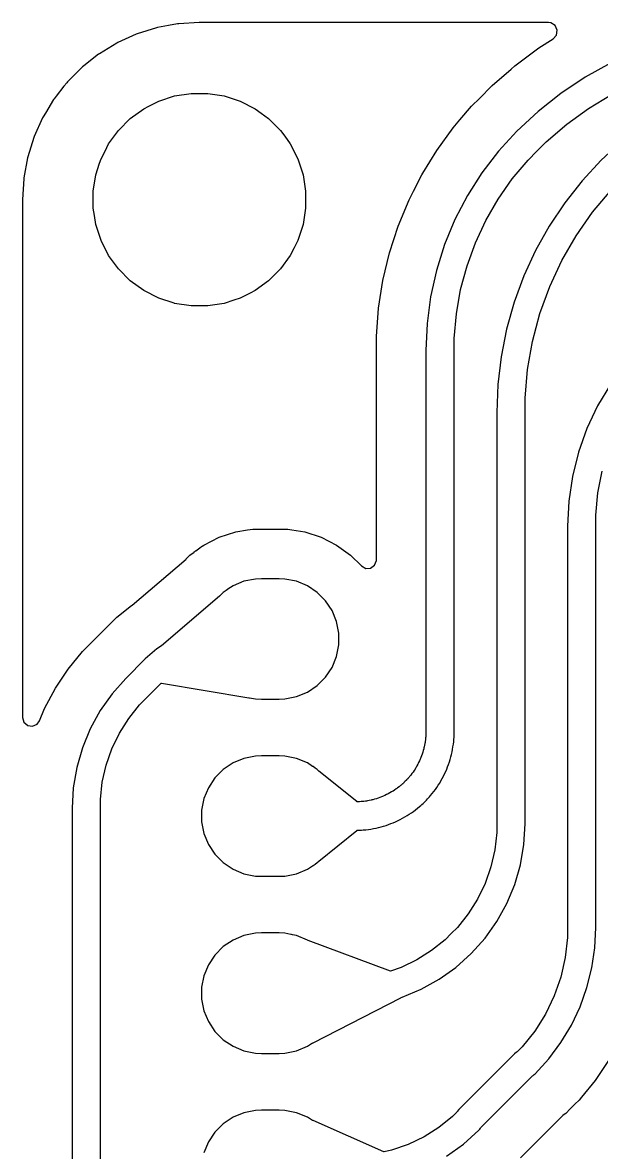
# Model space of a CAD drawing. Extents: x 86.9 to 125.9, y -129.9 to -70.9.
# Drawn here: x 86.9 to 95.08, y -86.85 to -70.9 of the extents above; entities that cross this region are included whole.
import ezdxf

# ---------------------------------------------------------------- set-up
doc = ezdxf.new("R2010")
doc.units = 0
doc.layers.add('BLACK', color=7, linetype='CONTINUOUS')

msp = doc.modelspace()

# ---------------------------------------------------------------- linework, layer by layer
at = {"layer": 'BLACK', "linetype": 'Continuous'}
for p, q in [((88.965623, -70.943298), (88.810202, -70.97178)), ((89.092343, -70.920075), (88.965623, -70.943298)), ((89.107204, -70.918271), (89.092343, -70.920075)), ((89.397264, -70.900726), (89.107204, -70.918271)), ((89.404751, -70.9005), (89.397264, -70.900726)), ((89.466892, -70.9005), (89.404751, -70.9005)), ((94.331331, -70.9005), (89.466892, -70.9005)), ((94.366266, -70.905523), (94.331331, -70.9005)), ((94.425044, -70.943298), (94.366266, -70.905523)), ((94.454069, -71.006853), (94.425044, -70.943298)), ((88.507837, -71.066), (88.246257, -71.183727)), ((88.521828, -71.060695), (88.507837, -71.066)), ((88.795665, -70.975363), (88.521828, -71.060695)), ((88.810202, -70.97178), (88.795665, -70.975363)), ((94.398371, -71.128815), (94.444125, -71.076012)), ((94.444125, -71.076012), (94.454069, -71.006853)), ((88.233011, -71.19068), (87.987535, -71.339075)), ((88.246257, -71.183727), (88.233011, -71.19068)), ((93.858604, -71.51166), (94.198066, -71.257543)), ((94.198066, -71.257543), (94.198071, -71.25754)), ((94.198071, -71.25754), (94.198076, -71.257536)), ((94.198076, -71.257536), (94.398371, -71.128815)), ((87.975224, -71.347573), (87.768911, -71.509208)), ((87.987535, -71.339075), (87.975224, -71.347573)), ((87.738219, -71.534403), (87.535404, -71.737218)), ((87.749427, -71.524473), (87.738219, -71.534403)), ((87.768911, -71.509208), (87.749427, -71.524473)), ((93.538122, -71.789358), (93.807289, -71.556125)), ((93.807289, -71.556125), (93.858604, -71.51166)), ((95.208875, -71.471693), (94.850158, -71.672583)), ((87.525474, -71.748426), (87.486643, -71.79799)), ((87.535404, -71.737218), (87.525474, -71.748426)), ((94.850158, -71.672583), (94.508307, -71.900999)), ((87.486643, -71.79799), (87.375939, -71.939294)), ((89.049632, -71.936446), (89.282903, -71.8995)), ((89.282903, -71.8995), (89.282908, -71.8995)), ((89.282908, -71.8995), (89.519092, -71.8995)), ((89.519092, -71.8995), (89.519097, -71.8995)), ((89.519097, -71.8995), (89.752369, -71.936446)), ((93.351898, -71.975582), (93.538094, -71.789385)), ((93.538094, -71.789385), (93.538107, -71.789373)), ((93.538107, -71.789373), (93.538122, -71.789358)), ((94.508307, -71.900999), (94.185432, -72.155532)), ((94.897144, -72.112921), (95.221168, -71.91436)), ((87.340074, -71.986537), (87.223585, -72.179234)), ((87.348578, -71.974217), (87.340074, -71.986537)), ((87.375939, -71.939294), (87.348578, -71.974217)), ((88.685735, -72.080395), (88.825004, -72.009433)), ((88.825004, -72.009433), (89.049632, -71.936446)), ((89.752369, -71.936446), (89.976997, -72.009433)), ((89.976997, -72.009433), (90.187434, -72.116657)), ((93.247101, -72.080395), (93.256447, -72.071049)), ((93.256447, -72.071049), (93.351876, -71.975622)), ((93.351876, -71.975622), (93.351898, -71.975582)), ((87.191684, -72.232004), (87.184725, -72.245263)), ((87.223585, -72.179234), (87.191684, -72.232004)), ((88.42349, -72.255483), (88.614567, -72.116657)), ((88.614567, -72.116657), (88.685735, -72.080395)), ((90.187434, -72.116657), (90.273563, -72.179234)), ((90.273563, -72.179234), (90.37851, -72.255483)), ((93.081375, -72.274428), (93.247101, -72.080395)), ((94.185432, -72.155532), (93.883523, -72.434613)), ((94.589698, -72.336293), (94.897144, -72.112921)), ((87.184725, -72.245263), (87.067003, -72.506831)), ((88.256483, -72.42249), (88.42349, -72.255483)), ((90.37851, -72.255483), (90.378512, -72.255485)), ((90.378512, -72.255485), (90.378513, -72.255485)), ((90.378513, -72.255485), (90.545515, -72.422487)), ((92.753269, -72.706796), (92.987877, -72.383895)), ((92.987877, -72.383895), (92.98788, -72.383892)), ((92.98788, -72.383892), (93.081375, -72.274428)), ((94.300725, -72.583098), (94.589698, -72.336293)), ((87.061694, -72.520832), (86.976365, -72.794663)), ((87.067003, -72.506831), (87.061694, -72.520832)), ((88.117657, -72.613567), (88.256483, -72.42249)), ((90.545515, -72.422487), (90.545515, -72.422488)), ((90.545515, -72.422488), (90.545517, -72.42249)), ((90.545517, -72.42249), (90.605138, -72.50455)), ((90.605138, -72.50455), (90.684343, -72.613566)), ((93.883534, -72.434623), (93.625457, -72.716256)), ((93.883523, -72.434613), (93.883534, -72.434623)), ((88.010434, -72.824003), (88.066998, -72.712991)), ((88.066998, -72.712991), (88.117657, -72.613567)), ((90.684343, -72.613566), (90.791567, -72.824003)), ((92.556662, -73.027619), (92.753269, -72.706796)), ((94.166417, -72.717405), (94.300725, -72.583098)), ((95.371018, -72.571738), (95.076924, -72.841226)), ((86.972781, -72.809201), (86.921077, -73.09134)), ((86.976365, -72.794663), (86.972781, -72.809201)), ((87.990371, -72.88575), (88.010432, -72.824008)), ((88.010432, -72.824008), (88.010434, -72.824005)), ((88.010434, -72.824005), (88.010434, -72.824003)), ((90.791567, -72.824003), (90.864554, -73.048631)), ((93.625457, -72.716256), (93.392906, -73.019312)), ((93.820205, -73.106449), (94.043536, -72.840304)), ((94.043536, -72.840304), (94.166374, -72.717469)), ((94.166374, -72.717469), (94.166375, -72.717467)), ((94.166375, -72.717467), (94.166376, -72.717467)), ((94.166376, -72.717466), (94.166417, -72.717405)), ((94.166376, -72.717467), (94.166376, -72.717466)), ((95.076928, -72.84123), (94.80835, -73.13176)), ((95.076924, -72.841226), (95.076928, -72.84123)), ((87.937447, -73.048631), (87.990371, -72.88575)), ((92.544721, -73.047104), (92.556662, -73.027619)), ((93.392906, -73.019312), (93.187653, -73.341483)), ((86.919272, -73.106205), (86.901726, -73.396263)), ((86.921077, -73.09134), (86.919272, -73.106205)), ((87.9005, -73.281902), (87.937447, -73.048631)), ((90.864554, -73.048631), (90.9015, -73.281902)), ((92.425081, -73.281902), (92.544721, -73.047104)), ((93.620921, -73.391047), (93.820205, -73.106449)), ((94.80835, -73.13176), (94.563392, -73.442472)), ((87.9005, -73.518097), (87.9005, -73.281902)), ((90.9015, -73.281902), (90.9015, -73.518097)), ((92.363514, -73.40273), (92.425081, -73.281902)), ((93.187653, -73.341483), (93.01126, -73.680317)), ((94.956153, -73.577597), (95.216544, -73.267292)), ((86.901726, -73.396263), (86.9015, -73.40375)), ((86.9015, -73.40375), (86.9015, -80.709622)), ((92.210768, -73.771476), (92.363514, -73.40273)), ((93.4472, -73.69193), (93.620921, -73.391047)), ((94.563392, -73.442472), (94.343569, -73.771446)), ((87.917254, -73.623876), (87.9005, -73.518097)), ((87.937447, -73.751368), (87.917254, -73.623876)), ((90.9015, -73.518097), (90.864554, -73.751368)), ((94.7238, -73.909417), (94.956153, -73.577597)), ((88.010432, -73.975992), (87.937447, -73.751368)), ((90.864554, -73.751368), (90.791567, -73.975996)), ((92.087425, -74.151071), (92.210768, -73.771476)), ((93.01126, -73.680317), (92.865071, -74.033236)), ((93.300363, -74.00681), (93.4472, -73.69193)), ((94.343569, -73.771446), (94.150235, -74.116653)), ((88.117657, -74.186433), (88.010432, -73.975992)), ((90.791567, -73.975996), (90.739743, -74.077705)), ((94.521251, -74.260226), (94.7238, -73.909417)), ((90.739743, -74.077705), (90.684343, -74.186433)), ((92.865071, -74.033236), (92.750197, -74.397553)), ((93.18153, -74.333289), (93.300363, -74.00681)), ((94.150235, -74.116653), (93.984582, -74.475966)), ((88.256483, -74.37751), (88.117657, -74.186433)), ((90.684343, -74.186433), (90.545517, -74.37751)), ((91.994245, -74.539173), (92.087425, -74.151071)), ((94.350049, -74.627353), (94.521251, -74.260226)), ((88.42349, -74.544517), (88.256483, -74.37751)), ((90.545517, -74.37751), (90.37851, -74.544517)), ((92.750197, -74.397553), (92.667513, -74.770496)), ((93.091603, -74.668883), (93.18153, -74.333289)), ((88.614567, -74.683343), (88.42349, -74.544517)), ((90.37851, -74.544517), (90.187433, -74.683343)), ((91.931803, -74.933389), (91.994245, -74.539173)), ((93.984582, -74.475966), (93.847633, -74.847168)), ((94.211497, -75.008006), (94.350049, -74.627353)), ((88.825008, -74.790568), (88.614567, -74.683343)), ((90.116993, -74.719234), (89.976997, -74.790566)), ((90.187433, -74.683343), (90.116993, -74.719234)), ((92.667513, -74.770496), (92.617648, -75.149226)), ((93.031268, -75.011037), (93.091603, -74.668883)), ((89.041772, -74.860999), (88.825008, -74.790568)), ((89.049632, -74.863553), (89.041772, -74.860999)), ((89.282903, -74.9005), (89.049632, -74.863553)), ((89.519092, -74.9005), (89.282903, -74.9005)), ((89.519097, -74.9005), (89.519092, -74.9005)), ((89.752369, -74.863553), (89.519097, -74.9005)), ((89.885656, -74.820245), (89.752369, -74.863553)), ((89.976992, -74.790568), (89.885656, -74.820245)), ((89.976995, -74.790566), (89.976992, -74.790568)), ((89.976997, -74.790566), (89.976995, -74.790566)), ((91.900484, -75.33129), (91.931803, -74.933389)), ((93.847633, -74.847168), (93.740231, -75.227971)), ((93.000984, -75.357148), (93.031268, -75.011037)), ((94.10665, -75.399285), (94.211497, -75.008006)), ((92.617648, -75.149226), (92.600982, -75.530861)), ((93.740231, -75.227971), (93.663039, -75.616027)), ((91.900482, -75.58217), (91.900484, -75.331295)), ((91.900484, -75.331295), (91.900484, -75.33129)), ((93.000983, -75.53068), (93.000984, -75.357148)), ((94.036306, -75.798214), (94.10665, -75.399285)), ((91.9005, -75.582232), (91.900482, -75.58217)), ((91.900499, -75.619547), (91.9005, -75.582232)), ((92.600982, -75.530861), (92.601, -75.530861)), ((92.601, -75.530861), (92.601, -75.530863)), ((92.601, -75.530863), (92.601, -80.881556)), ((93.001, -75.530863), (93.000983, -75.53068)), ((93.001, -80.881544), (93.001, -75.530863)), ((91.9005, -75.619552), (91.900499, -75.619547)), ((91.9005, -78.4824), (91.9005, -75.619552)), ((93.663039, -75.616027), (93.616532, -76.008944)), ((94.000999, -76.201756), (94.036306, -75.798214)), ((93.616532, -76.008944), (93.600998, -76.404298)), ((95.208368, -76.007733), (95.026552, -76.311083)), ((94.000999, -76.404277), (94.000999, -76.201756)), ((95.026552, -76.311083), (94.875344, -76.630793)), ((93.600998, -76.404298), (93.601, -76.404298)), ((93.601, -76.404298), (93.601, -82.210064)), ((94.001, -76.404298), (94.000999, -76.404277)), ((94.001, -82.210064), (94.001, -76.404298)), ((94.875344, -76.630793), (94.756202, -76.963784)), ((94.756202, -76.963784), (94.670271, -77.30685)), ((94.670271, -77.30685), (94.618381, -77.656686)), ((95.031881, -77.539253), (95.093291, -77.230512)), ((94.618381, -77.656686), (94.60106, -78.009314)), ((95.001029, -77.852527), (95.031881, -77.539253)), ((95.00103, -78.009922), (95.001029, -77.852527)), ((89.680815, -78.163096), (89.912924, -78.087679)), ((89.912924, -78.087679), (89.912926, -78.087678)), ((89.912926, -78.087678), (89.912928, -78.087678)), ((89.912928, -78.087678), (90.081231, -78.061021)), ((90.081231, -78.061021), (90.153973, -78.0495)), ((90.153973, -78.0495), (90.648027, -78.0495)), ((90.648027, -78.0495), (90.703907, -78.05835)), ((90.703907, -78.05835), (90.889073, -78.087678)), ((90.889073, -78.087678), (91.121188, -78.163097)), ((94.60106, -78.009314), (94.601, -78.009923)), ((94.601, -78.009923), (94.601, -83.673018)), ((95.001, -78.009923), (95.001, -78.009922)), ((95.001, -78.009922), (95.00103, -78.009922)), ((95.001, -83.673018), (95.001, -78.009923)), ((89.425109, -78.300013), (89.430165, -78.297083)), ((89.429889, -78.296605), (89.441304, -78.289918)), ((89.430165, -78.297083), (89.429889, -78.296605)), ((89.441304, -78.289918), (89.463357, -78.273896)), ((89.463357, -78.273896), (89.680813, -78.163097)), ((89.680813, -78.163097), (89.680814, -78.163096)), ((89.680814, -78.163096), (89.680815, -78.163096)), ((91.121188, -78.163097), (91.338643, -78.273896)), ((91.338643, -78.273896), (91.536077, -78.417339)), ((89.214489, -78.468773), (89.265917, -78.417345)), ((89.265917, -78.417345), (89.324586, -78.37472)), ((89.324586, -78.37472), (89.3283, -78.371547)), ((89.3283, -78.371547), (89.328301, -78.371545)), ((89.328301, -78.371545), (89.33657, -78.364482)), ((89.33657, -78.364482), (89.336585, -78.364469)), ((89.336585, -78.364469), (89.347322, -78.35548)), ((89.347322, -78.35548), (89.347361, -78.355448)), ((89.347361, -78.355448), (89.425101, -78.300018)), ((89.425101, -78.300018), (89.425104, -78.300016)), ((89.425104, -78.300016), (89.425109, -78.300013)), ((91.536077, -78.417339), (91.536082, -78.417343)), ((91.536082, -78.417343), (91.688819, -78.570081)), ((88.451056, -79.120958), (89.210791, -78.471932)), ((89.210791, -78.471932), (89.214489, -78.468773)), ((91.688819, -78.570081), (91.750142, -78.603566)), ((91.750142, -78.603566), (91.819834, -78.598582)), ((91.819834, -78.598582), (91.875767, -78.55671)), ((91.875767, -78.55671), (91.900184, -78.491246)), ((91.900184, -78.491246), (91.9005, -78.4824)), ((90.192685, -78.754093), (90.029258, -78.786601)), ((90.276, -78.75), (90.192685, -78.754093)), ((90.526, -78.75), (90.276, -78.75)), ((90.609315, -78.754093), (90.526, -78.75)), ((90.772742, -78.786601), (90.609315, -78.754093)), ((89.777317, -78.915845), (89.736766, -78.942941)), ((89.794832, -78.900883), (89.777317, -78.915845)), ((89.794871, -78.900851), (89.794832, -78.900883)), ((89.803399, -78.898119), (89.794871, -78.900851)), ((89.803653, -78.898249), (89.803399, -78.898119)), ((89.875313, -78.850367), (89.803653, -78.898249)), ((90.029258, -78.786601), (89.875313, -78.850367)), ((90.926687, -78.850367), (90.772742, -78.786601)), ((91.065234, -78.942941), (90.926687, -78.850367)), ((89.684978, -78.994729), (88.86335, -79.696629)), ((89.736766, -78.942941), (89.684978, -78.994729)), ((91.183059, -79.060766), (91.065234, -78.942941)), ((91.275633, -79.199313), (91.183059, -79.060766)), ((88.233264, -79.294246), (88.439529, -79.129751)), ((88.439529, -79.129751), (88.442268, -79.127808)), ((88.442268, -79.127808), (88.451056, -79.120958)), ((91.339399, -79.353258), (91.275633, -79.199313)), ((88.098396, -79.429104), (88.127738, -79.397162)), ((88.127738, -79.397162), (88.145582, -79.381918)), ((88.145582, -79.381918), (88.159654, -79.367846)), ((88.159654, -79.367846), (88.206974, -79.320525)), ((88.206974, -79.320525), (88.207092, -79.320418)), ((88.207092, -79.320418), (88.233264, -79.294246)), ((91.371907, -79.516685), (91.339399, -79.353258)), ((87.926966, -79.600535), (88.09653, -79.43097)), ((88.09653, -79.43097), (88.098396, -79.429104)), ((91.371907, -79.683315), (91.371907, -79.516685)), ((87.749952, -79.777549), (87.797196, -79.730306)), ((87.797196, -79.730306), (87.801534, -79.725968)), ((87.801534, -79.725968), (87.801536, -79.725965)), ((87.801536, -79.725965), (87.805675, -79.721826)), ((87.805675, -79.721826), (87.805677, -79.721823)), ((87.805677, -79.721823), (87.926965, -79.600536)), ((87.926965, -79.600536), (87.926965, -79.600535)), ((87.926965, -79.600535), (87.926966, -79.600535)), ((88.86335, -79.696629), (88.797442, -79.740668)), ((91.339399, -79.846742), (91.371907, -79.683315)), ((87.54485, -80.027465), (87.749948, -79.777554)), ((87.749948, -79.777554), (87.749952, -79.777549)), ((88.635315, -79.882843), (88.359578, -80.158579)), ((88.635502, -79.882689), (88.635315, -79.882843)), ((88.797442, -79.740668), (88.635502, -79.882689)), ((91.275633, -80.000687), (91.339399, -79.846742)), ((87.365235, -80.296276), (87.54485, -80.027465)), ((91.183059, -80.139234), (91.275633, -80.000687)), ((88.359567, -80.158592), (88.166046, -80.375143)), ((88.359578, -80.158579), (88.359567, -80.158592)), ((91.065234, -80.257059), (91.183059, -80.139234)), ((87.212831, -80.581397), (87.365235, -80.296276)), ((88.642422, -80.441421), (88.860054, -80.223789)), ((88.860054, -80.223789), (88.8629, -80.225255)), ((88.8629, -80.225255), (90.100452, -80.432042)), ((90.772742, -80.413399), (90.926687, -80.349633)), ((90.926687, -80.349633), (91.065234, -80.257059)), ((88.166046, -80.375143), (87.997976, -80.612013)), ((88.402097, -80.720693), (88.555458, -80.528386)), ((88.555458, -80.528386), (88.642422, -80.441422)), ((88.642422, -80.441422), (88.642422, -80.441421)), ((90.100452, -80.432042), (90.109177, -80.430026)), ((90.109177, -80.430026), (90.109654, -80.42939)), ((90.109654, -80.42939), (90.192685, -80.445907)), ((90.192685, -80.445907), (90.276, -80.45)), ((90.276, -80.45), (90.526, -80.45)), ((90.526, -80.45), (90.609315, -80.445907)), ((90.609315, -80.445907), (90.772742, -80.413399)), ((87.14006, -80.757077), (87.212831, -80.581397)), ((87.997976, -80.612013), (87.857483, -80.866211)), ((86.9015, -80.709622), (86.921185, -80.776661)), ((86.921185, -80.776661), (86.973989, -80.822416)), ((86.973989, -80.822416), (87.043147, -80.83236)), ((87.043147, -80.83236), (87.106703, -80.803335)), ((87.106703, -80.803335), (87.14006, -80.757077)), ((88.271231, -80.928962), (88.402097, -80.720693)), ((87.857483, -80.866211), (87.746334, -81.134541)), ((88.164506, -81.150573), (88.271231, -80.928962)), ((92.596536, -80.996037), (92.593814, -81.021935)), ((92.597558, -80.983058), (92.596536, -80.996037)), ((92.59756, -80.983058), (92.597558, -80.983058)), ((92.599402, -80.959659), (92.59756, -80.983053)), ((92.59756, -80.983053), (92.59756, -80.983058)), ((92.599831, -80.9542), (92.599402, -80.959648)), ((92.599402, -80.959648), (92.599403, -80.959648)), ((92.599404, -80.959651), (92.599402, -80.959659)), ((92.599403, -80.959648), (92.599404, -80.959651)), ((92.600433, -80.943287), (92.599831, -80.9542)), ((92.600778, -80.932363), (92.600433, -80.943287)), ((92.600821, -80.926899), (92.600778, -80.932363)), ((92.60088, -80.919333), (92.600819, -80.926886)), ((92.600819, -80.926886), (92.600821, -80.926892)), ((92.600821, -80.926892), (92.600819, -80.926899)), ((92.600819, -80.926899), (92.600821, -80.926899)), ((92.60096, -80.904227), (92.60088, -80.919333)), ((92.601, -80.889121), (92.60096, -80.904227)), ((92.601, -80.881556), (92.601001, -80.881564)), ((92.601001, -80.881564), (92.601, -80.881568)), ((92.601, -80.881568), (92.601, -80.889121)), ((92.996326, -81.01445), (92.998168, -80.991055)), ((92.998168, -80.991051), (92.999526, -80.970762)), ((92.998168, -80.991055), (92.998168, -80.991051)), ((92.999526, -80.970762), (93.000407, -80.950432)), ((93.000407, -80.950432), (93.000809, -80.930087)), ((93.000807, -80.930082), (93.000915, -80.913915)), ((93.000807, -80.930087), (93.000807, -80.930082)), ((93.000809, -80.930087), (93.000807, -80.930087)), ((93.000915, -80.913915), (93.000979, -80.89773)), ((93.000979, -80.89773), (93.001, -80.881544)), ((87.746334, -81.134541), (87.665926, -81.413628)), ((88.083264, -81.38274), (88.164506, -81.150573)), ((92.570098, -81.149872), (92.56336, -81.175022)), ((92.573137, -81.137213), (92.570098, -81.149872)), ((92.57314, -81.137214), (92.573137, -81.137213)), ((92.573144, -81.137206), (92.57314, -81.137214)), ((92.576183, -81.124538), (92.573143, -81.137197)), ((92.573143, -81.137197), (92.573144, -81.137197)), ((92.573144, -81.137197), (92.573144, -81.137206)), ((92.581598, -81.099068), (92.576183, -81.124538)), ((92.586345, -81.073464), (92.581598, -81.099068)), ((92.588379, -81.060626), (92.586345, -81.073464)), ((92.590414, -81.047753), (92.588378, -81.060612)), ((92.588378, -81.060612), (92.588379, -81.060626)), ((92.593814, -81.021935), (92.590414, -81.047753)), ((92.970146, -81.194987), (92.97727, -81.159178)), ((92.97727, -81.159178), (92.983455, -81.123196)), ((92.983452, -81.123193), (92.983454, -81.123188)), ((92.983452, -81.123195), (92.983452, -81.123193)), ((92.983455, -81.123196), (92.983452, -81.123195)), ((92.983453, -81.123187), (92.988692, -81.087057)), ((92.983454, -81.123188), (92.983453, -81.123187)), ((92.988692, -81.087057), (92.992983, -81.050801)), ((92.992983, -81.050801), (92.996322, -81.014477)), ((92.996322, -81.014477), (92.996326, -81.01445)), ((90.029258, -81.286601), (89.875313, -81.350367)), ((90.192685, -81.254093), (90.029258, -81.286601)), ((90.276, -81.25), (90.192685, -81.254093)), ((90.526, -81.25), (90.276, -81.25)), ((90.609315, -81.254093), (90.526, -81.25)), ((90.772742, -81.286601), (90.609315, -81.254093)), ((90.926687, -81.350367), (90.772742, -81.286601)), ((92.509335, -81.321456), (92.498126, -81.344957)), ((92.519926, -81.297669), (92.509335, -81.321456)), ((92.524908, -81.285641), (92.519926, -81.297669)), ((92.524909, -81.285641), (92.524908, -81.285641)), ((92.524914, -81.285634), (92.524909, -81.285641)), ((92.529897, -81.273599), (92.524914, -81.285627)), ((92.524914, -81.285627), (92.524915, -81.285627)), ((92.524915, -81.285627), (92.524914, -81.285634)), ((92.53923, -81.249291), (92.529897, -81.273599)), ((92.547923, -81.224746), (92.53923, -81.249291)), ((92.551941, -81.212382), (92.547923, -81.224746)), ((92.551942, -81.212369), (92.551941, -81.212382)), ((92.555965, -81.199987), (92.551942, -81.212369)), ((92.56336, -81.175022), (92.555965, -81.199987)), ((92.932363, -81.335979), (92.943191, -81.301109)), ((92.943191, -81.301109), (92.953101, -81.265968)), ((92.953101, -81.265968), (92.962081, -81.230609)), ((92.962081, -81.230609), (92.962086, -81.230597)), ((92.962086, -81.230596), (92.970146, -81.194987)), ((92.962086, -81.230597), (92.962086, -81.230596)), ((87.665926, -81.413628), (87.617271, -81.699963)), ((88.028527, -81.622544), (88.083264, -81.38274)), ((89.736766, -81.442941), (89.618941, -81.560766)), ((89.875313, -81.350367), (89.736766, -81.442941)), ((90.998124, -81.398099), (90.926687, -81.350367)), ((90.99853, -81.397883), (90.998124, -81.398099)), ((91.007123, -81.400392), (90.99853, -81.397883)), ((91.034617, -81.422482), (91.007123, -81.400392)), ((91.065234, -81.442941), (91.034617, -81.422482)), ((91.086321, -81.464027), (91.065234, -81.442941)), ((91.624329, -81.896319), (91.086321, -81.464027)), ((92.418317, -81.4791), (92.410666, -81.489631)), ((92.433066, -81.457639), (92.418317, -81.4791)), ((92.447249, -81.435799), (92.433066, -81.457639)), ((92.454052, -81.424698), (92.447249, -81.435799)), ((92.454054, -81.424699), (92.454052, -81.424698)), ((92.460853, -81.413602), (92.454054, -81.424699)), ((92.473873, -81.391049), (92.460853, -81.413602)), ((92.486298, -81.368164), (92.473873, -81.391049)), ((92.492209, -81.356563), (92.486298, -81.368164)), ((92.492212, -81.356564), (92.492209, -81.356563)), ((92.492216, -81.356559), (92.492212, -81.356564)), ((92.498126, -81.344957), (92.492215, -81.356557)), ((92.492215, -81.356557), (92.492216, -81.356557)), ((92.492216, -81.356557), (92.492216, -81.356559)), ((92.864765, -81.505411), (92.88005, -81.472254)), ((92.88005, -81.472254), (92.894453, -81.438729)), ((92.894453, -81.438729), (92.894457, -81.438723)), ((92.894457, -81.438723), (92.907988, -81.404812)), ((92.907988, -81.404812), (92.920627, -81.370558)), ((92.920627, -81.370558), (92.932365, -81.335985)), ((92.932362, -81.335984), (92.932363, -81.335982)), ((92.932365, -81.335985), (92.932362, -81.335984)), ((92.932363, -81.335982), (92.932364, -81.335979)), ((92.932364, -81.335979), (92.932363, -81.335979)), ((88.000982, -81.866968), (88.028527, -81.622544)), ((89.618941, -81.560766), (89.526367, -81.699313)), ((92.273971, -81.642505), (92.269805, -81.646063)), ((92.282135, -81.635196), (92.273971, -81.642505)), ((92.290125, -81.627698), (92.282135, -81.635196)), ((92.294031, -81.623857), (92.290125, -81.627698)), ((92.294036, -81.623854), (92.294031, -81.623857)), ((92.29922, -81.618753), (92.294035, -81.623852)), ((92.294035, -81.623852), (92.294036, -81.623853)), ((92.294036, -81.623853), (92.294036, -81.623854)), ((92.309534, -81.608498), (92.29922, -81.618753)), ((92.319792, -81.598187), (92.309534, -81.608498)), ((92.324892, -81.593003), (92.319792, -81.598187)), ((92.328718, -81.589114), (92.324892, -81.593003)), ((92.336216, -81.581125), (92.328718, -81.589114)), ((92.343525, -81.572962), (92.336216, -81.581125)), ((92.347083, -81.568797), (92.343525, -81.572962)), ((92.347084, -81.568797), (92.347083, -81.568797)), ((92.362318, -81.550961), (92.347084, -81.568797)), ((92.370773, -81.54106), (92.362317, -81.55096)), ((92.362317, -81.55096), (92.362318, -81.550961)), ((92.38716, -81.520823), (92.370773, -81.54106)), ((92.403011, -81.500164), (92.38716, -81.520823)), ((92.410664, -81.489631), (92.403011, -81.500164)), ((92.410666, -81.489631), (92.410664, -81.489631)), ((92.775629, -81.66457), (92.795108, -81.633698)), ((92.795108, -81.633698), (92.795111, -81.633694)), ((92.795111, -81.633694), (92.795112, -81.633695)), ((92.795112, -81.633695), (92.795114, -81.633692)), ((92.795114, -81.633692), (92.795115, -81.63369)), ((92.795115, -81.63369), (92.813781, -81.602313)), ((92.813781, -81.602313), (92.831619, -81.570459)), ((92.831619, -81.570459), (92.848605, -81.538171)), ((92.848605, -81.538171), (92.848616, -81.538157)), ((92.848616, -81.538157), (92.84862, -81.538149)), ((92.84862, -81.53815), (92.848621, -81.538147)), ((92.84862, -81.538149), (92.84862, -81.53815)), ((92.848621, -81.538147), (92.864765, -81.505411)), ((87.617271, -81.699963), (87.60098, -81.989945)), ((89.526367, -81.699313), (89.462601, -81.853258)), ((92.045952, -81.797115), (92.022449, -81.808326)), ((92.057554, -81.791204), (92.045952, -81.797115)), ((92.057555, -81.791204), (92.057554, -81.791204)), ((92.069154, -81.785294), (92.057555, -81.791204)), ((92.092037, -81.772869), (92.069154, -81.785294)), ((92.114588, -81.759849), (92.092037, -81.772869)), ((92.125689, -81.753046), (92.114588, -81.759849)), ((92.125694, -81.753045), (92.125689, -81.753047)), ((92.125689, -81.753047), (92.125689, -81.753046)), ((92.136794, -81.746241), (92.125693, -81.753044)), ((92.125693, -81.753044), (92.125694, -81.753045)), ((92.158631, -81.73206), (92.136794, -81.746241)), ((92.180089, -81.717312), (92.158631, -81.73206)), ((92.190622, -81.70966), (92.180089, -81.717312)), ((92.190624, -81.709659), (92.190622, -81.709661)), ((92.190622, -81.709661), (92.190622, -81.70966)), ((92.201157, -81.702006), (92.190624, -81.709659)), ((92.221816, -81.686154), (92.201157, -81.702006)), ((92.242052, -81.669766), (92.221816, -81.686154)), ((92.251953, -81.661311), (92.242052, -81.669766)), ((92.269799, -81.64607), (92.251953, -81.661311)), ((92.269803, -81.646067), (92.269799, -81.64607)), ((92.269806, -81.646063), (92.269803, -81.646067)), ((92.269805, -81.646063), (92.269806, -81.646063)), ((92.666482, -81.810737), (92.689828, -81.782667)), ((92.689828, -81.782667), (92.71243, -81.753994)), ((92.71243, -81.753994), (92.734269, -81.724748)), ((92.734269, -81.724748), (92.734278, -81.72474)), ((92.734277, -81.724739), (92.755347, -81.694925)), ((92.734278, -81.72474), (92.734277, -81.724739)), ((92.755347, -81.694925), (92.775629, -81.66457)), ((88.000981, -81.989745), (88.000982, -81.866968)), ((89.462601, -81.853258), (89.430093, -82.016685)), ((91.625233, -81.897128), (91.624329, -81.896319)), ((91.626364, -81.899826), (91.625233, -81.897128)), ((91.627845, -81.899814), (91.626364, -81.899826)), ((91.633317, -81.899768), (91.627845, -81.899813)), ((91.627845, -81.899813), (91.627845, -81.899814)), ((91.644257, -81.899421), (91.633317, -81.899768)), ((91.655186, -81.898817), (91.644257, -81.899421)), ((91.660642, -81.898387), (91.655186, -81.898817)), ((91.660642, -81.89839), (91.660642, -81.898387)), ((91.660651, -81.89839), (91.660642, -81.89839)), ((91.660667, -81.898388), (91.660651, -81.89839)), ((91.68405, -81.896547), (91.660667, -81.898388)), ((91.697031, -81.895525), (91.68405, -81.896547)), ((91.722932, -81.892802), (91.697031, -81.895525)), ((91.748752, -81.889402), (91.722932, -81.892802)), ((91.761614, -81.887365), (91.748752, -81.889402)), ((91.774462, -81.885331), (91.761614, -81.887366)), ((91.761614, -81.887366), (91.761614, -81.887365)), ((91.800069, -81.880584), (91.774462, -81.885331)), ((91.825544, -81.875168), (91.800069, -81.880584)), ((91.838206, -81.872129), (91.825544, -81.875168)), ((91.838208, -81.872129), (91.838206, -81.87213)), ((91.838206, -81.87213), (91.838206, -81.872129)), ((91.850864, -81.869091), (91.838208, -81.872129)), ((91.876018, -81.862351), (91.850864, -81.869091)), ((91.900987, -81.854954), (91.876018, -81.862351)), ((91.913356, -81.850935), (91.900987, -81.854954)), ((91.913361, -81.850933), (91.913356, -81.850935)), ((91.925743, -81.846909), (91.913361, -81.850933)), ((91.950288, -81.838216), (91.925743, -81.846909)), ((91.974598, -81.828883), (91.950288, -81.838216)), ((91.986626, -81.8239), (91.974598, -81.828883)), ((91.986627, -81.823903), (91.986626, -81.8239)), ((91.986631, -81.823902), (91.986627, -81.823903)), ((91.99866, -81.818918), (91.98663, -81.823901)), ((91.98663, -81.823901), (91.986631, -81.823902)), ((92.022449, -81.808326), (91.99866, -81.818918)), ((92.511733, -81.965473), (92.529567, -81.95024)), ((92.529567, -81.95024), (92.52957, -81.950239)), ((92.52957, -81.950238), (92.544867, -81.936861)), ((92.52957, -81.950239), (92.52957, -81.950238)), ((92.544867, -81.936861), (92.559848, -81.923129)), ((92.559848, -81.923129), (92.574503, -81.909051)), ((92.574503, -81.909051), (92.574505, -81.909048)), ((92.574505, -81.909048), (92.586406, -81.897281)), ((92.586406, -81.897281), (92.598248, -81.885441)), ((92.598248, -81.885441), (92.610025, -81.873536)), ((92.610025, -81.873536), (92.610026, -81.873537)), ((92.610026, -81.873537), (92.610034, -81.873525)), ((92.610034, -81.873525), (92.610042, -81.87352)), ((92.610041, -81.87352), (92.624122, -81.858866)), ((92.610042, -81.87352), (92.610041, -81.87352)), ((92.624122, -81.858866), (92.637855, -81.843887)), ((92.637855, -81.843887), (92.651234, -81.82859)), ((92.651234, -81.828591), (92.651236, -81.828588)), ((92.651234, -81.82859), (92.651234, -81.828591)), ((92.651236, -81.828588), (92.65124, -81.828584)), ((92.65124, -81.828584), (92.666481, -81.810738)), ((92.666481, -81.810738), (92.666482, -81.810737)), ((87.60098, -81.989945), (87.601, -81.989945)), ((87.601, -81.989945), (87.601, -81.989949)), ((87.601, -81.989949), (87.601, -96.280757)), ((88.001, -81.989949), (88.000981, -81.989745)), ((88.001, -96.280761), (88.001, -81.989949)), ((89.430093, -82.016685), (89.430093, -82.183315)), ((92.271465, -82.130606), (92.303319, -82.112765)), ((92.303319, -82.112765), (92.334685, -82.094103)), ((92.334685, -82.094103), (92.334692, -82.094101)), ((92.334692, -82.094101), (92.334697, -82.094098)), ((92.334697, -82.094099), (92.334701, -82.094095)), ((92.334697, -82.094098), (92.334697, -82.094099)), ((92.334701, -82.094095), (92.365569, -82.074618)), ((92.365569, -82.074618), (92.395926, -82.054334)), ((92.395926, -82.054334), (92.425735, -82.033267)), ((92.425735, -82.033267), (92.42574, -82.033265)), ((92.425739, -82.033265), (92.454992, -82.01142)), ((92.42574, -82.033265), (92.425739, -82.033265)), ((92.454992, -82.01142), (92.483663, -81.988818)), ((92.483663, -81.988818), (92.511733, -81.965473)), ((89.430093, -82.183315), (89.462601, -82.346742)), ((91.788058, -82.287679), (91.824186, -82.282441)), ((91.824186, -82.282443), (91.824193, -82.28244)), ((91.824186, -82.282441), (91.824186, -82.282443)), ((91.824193, -82.28244), (91.8242, -82.282441)), ((91.8242, -82.28244), (91.860177, -82.276256)), ((91.8242, -82.282441), (91.8242, -82.28244)), ((91.860177, -82.276256), (91.89598, -82.269133)), ((91.89598, -82.269133), (91.931579, -82.261077)), ((91.931579, -82.261077), (91.931586, -82.261077)), ((91.931586, -82.261077), (91.931586, -82.261078)), ((91.931586, -82.261078), (91.931589, -82.261077)), ((91.931589, -82.261077), (91.966972, -82.25209)), ((91.966972, -82.25209), (92.002109, -82.242181)), ((92.002109, -82.242181), (92.036974, -82.231355)), ((92.036973, -82.231354), (92.036978, -82.231351)), ((92.036974, -82.231355), (92.036973, -82.231354)), ((92.036978, -82.231351), (92.036983, -82.231351)), ((92.036983, -82.23135), (92.071554, -82.219613)), ((92.036983, -82.231351), (92.036983, -82.23135)), ((92.071554, -82.219613), (92.105806, -82.206976)), ((92.105806, -82.206976), (92.139693, -82.193454)), ((92.139693, -82.193454), (92.139713, -82.19345)), ((92.139713, -82.193449), (92.139717, -82.193447)), ((92.139713, -82.19345), (92.139713, -82.193449)), ((92.139717, -82.193449), (92.139725, -82.193444)), ((92.139717, -82.193447), (92.139717, -82.193449)), ((92.139725, -82.193444), (92.173256, -82.179037)), ((92.173256, -82.179037), (92.20641, -82.163752)), ((92.20641, -82.163752), (92.239147, -82.147607)), ((92.239147, -82.147607), (92.239153, -82.147606)), ((92.239153, -82.147607), (92.239155, -82.147605)), ((92.239153, -82.147606), (92.239153, -82.147607)), ((92.239155, -82.147605), (92.271465, -82.130606)), ((93.601, -82.210067), (93.600979, -82.210067)), ((93.600979, -82.210067), (93.600981, -82.33305)), ((93.601, -82.210064), (93.601, -82.210067)), ((93.984698, -82.500041), (94.000951, -82.210563)), ((94.000951, -82.210563), (94.001, -82.210064)), ((89.462601, -82.346742), (89.526367, -82.500687)), ((91.085665, -82.736628), (91.625912, -82.303336)), ((91.625912, -82.303336), (91.627842, -82.299822)), ((91.627842, -82.299822), (91.631126, -82.2998)), ((91.631126, -82.2998), (91.631135, -82.299798)), ((91.631135, -82.299798), (91.631143, -82.2998)), ((91.631143, -82.2998), (91.651471, -82.299393)), ((91.651471, -82.299393), (91.671785, -82.29851)), ((91.671785, -82.29851), (91.691998, -82.297155)), ((91.691998, -82.297155), (91.692047, -82.297156)), ((91.692047, -82.297156), (91.715442, -82.295315)), ((91.715442, -82.295315), (91.715451, -82.295313)), ((91.715451, -82.295313), (91.715454, -82.295314)), ((91.715454, -82.295313), (91.751806, -82.291971)), ((91.715454, -82.295314), (91.715454, -82.295313)), ((91.751806, -82.291971), (91.788058, -82.287679)), ((93.600981, -82.33305), (93.573445, -82.577471)), ((89.526367, -82.500687), (89.618941, -82.639234)), ((93.573445, -82.577471), (93.518715, -82.817271)), ((93.936052, -82.786375), (93.984698, -82.500041)), ((89.618941, -82.639234), (89.736766, -82.757059)), ((89.736766, -82.757059), (89.875313, -82.849633)), ((91.035016, -82.77725), (91.065234, -82.757059)), ((91.065234, -82.757059), (91.085665, -82.736628)), ((89.875313, -82.849633), (90.029258, -82.913399)), ((90.029258, -82.913399), (90.192685, -82.945907)), ((90.609315, -82.945907), (90.772742, -82.913399)), ((90.772742, -82.913399), (90.926687, -82.849633)), ((90.926687, -82.849633), (90.99822, -82.801836)), ((90.99822, -82.801836), (90.998834, -82.802153)), ((90.998834, -82.802153), (91.007124, -82.79962)), ((91.007124, -82.79962), (91.035016, -82.77725)), ((93.518715, -82.817271), (93.437479, -83.049436)), ((93.855651, -83.065462), (93.936052, -82.786375)), ((90.192685, -82.945907), (90.276, -82.95)), ((90.276, -82.95), (90.526, -82.95)), ((90.526, -82.95), (90.609315, -82.945907)), ((93.437479, -83.049436), (93.330759, -83.271045)), ((93.744508, -83.333791), (93.855651, -83.065462)), ((93.330759, -83.271045), (93.199898, -83.479311)), ((93.604019, -83.587989), (93.744508, -83.333791)), ((93.199898, -83.479311), (93.046541, -83.671616)), ((93.046541, -83.671616), (92.959578, -83.758578)), ((93.435952, -83.824859), (93.604019, -83.587989)), ((94.601, -83.673018), (94.601005, -83.673068)), ((94.601005, -83.673068), (94.601004, -83.81458)), ((94.986939, -83.959305), (95.001005, -83.673019)), ((95.001, -83.673019), (95.001, -83.673018)), ((95.001005, -83.673019), (95.001, -83.673019)), ((89.875313, -83.850367), (89.736766, -83.942941)), ((90.029258, -83.786601), (89.875313, -83.850367)), ((90.192685, -83.754093), (90.029258, -83.786601)), ((90.276, -83.75), (90.192685, -83.754093)), ((90.526, -83.75), (90.276, -83.75)), ((90.609315, -83.754093), (90.526, -83.75)), ((90.693957, -83.770929), (90.609315, -83.754093)), ((90.69406, -83.770818), (90.693957, -83.770929)), ((90.703008, -83.770488), (90.69406, -83.770818)), ((90.715987, -83.775311), (90.703008, -83.770488)), ((90.772742, -83.786601), (90.715987, -83.775311)), ((90.926687, -83.850367), (90.772742, -83.786601)), ((90.937652, -83.857693), (90.926687, -83.850367)), ((92.098874, -84.289261), (90.937652, -83.857693)), ((92.872601, -83.845527), (92.680295, -83.998887)), ((92.959564, -83.758564), (92.872601, -83.845527)), ((92.959578, -83.758578), (92.959564, -83.758564)), ((93.242421, -84.041421), (93.435952, -83.824859)), ((94.601004, -83.81458), (94.569302, -84.095928)), ((89.736766, -83.942941), (89.618941, -84.060766)), ((92.680295, -83.998887), (92.472028, -84.129752)), ((94.94488, -84.242834), (94.986939, -83.959305)), ((89.618941, -84.060766), (89.526367, -84.199313)), ((92.472028, -84.129752), (92.250419, -84.236476)), ((93.025845, -84.234939), (93.242304, -84.041499)), ((93.242304, -84.041499), (93.242421, -84.041421)), ((94.569302, -84.095928), (94.506299, -84.371956)), ((89.462601, -84.353258), (89.430093, -84.516685)), ((89.526367, -84.199313), (89.462601, -84.353258)), ((92.099203, -84.28939), (92.098874, -84.289261)), ((92.250419, -84.236476), (92.099203, -84.28939)), ((92.788976, -84.403007), (93.025845, -84.234939)), ((94.875233, -84.520874), (94.94488, -84.242834)), ((92.53478, -84.543499), (92.788976, -84.403007)), ((94.506299, -84.371956), (94.412788, -84.639196)), ((89.430093, -84.516685), (89.430093, -84.683315)), ((91.006503, -85.302504), (92.247116, -84.665503)), ((92.247116, -84.665503), (92.252911, -84.658676)), ((92.252906, -84.65855), (92.266453, -84.654647)), ((92.252911, -84.658676), (92.252906, -84.65855)), ((92.266453, -84.654647), (92.53478, -84.543499)), ((94.412788, -84.639196), (94.289943, -84.894285)), ((94.778669, -84.79075), (94.875233, -84.520874)), ((89.430093, -84.683315), (89.462601, -84.846742)), ((94.656118, -85.049861), (94.778669, -84.79075)), ((89.462601, -84.846742), (89.526367, -85.000687)), ((94.289943, -84.894285), (94.13931, -85.134016)), ((89.526367, -85.000687), (89.618941, -85.139234)), ((89.618941, -85.139234), (89.736766, -85.257059)), ((94.13931, -85.134016), (93.962783, -85.355374)), ((94.50876, -85.295713), (94.656118, -85.049861)), ((89.736766, -85.257059), (89.875313, -85.349633)), ((90.926687, -85.349633), (90.997456, -85.302347)), ((90.997456, -85.302347), (91.000192, -85.303756)), ((91.000192, -85.303756), (91.006503, -85.302504)), ((94.338015, -85.525937), (94.50876, -85.295713)), ((89.875313, -85.349633), (90.029258, -85.413399)), ((90.029258, -85.413399), (90.192685, -85.445907)), ((90.192685, -85.445907), (90.276, -85.45)), ((90.276, -85.45), (90.526, -85.45)), ((90.526, -85.45), (90.609315, -85.445907)), ((90.609315, -85.445907), (90.772742, -85.413399)), ((90.772742, -85.413399), (90.926687, -85.349633)), ((93.851335, -85.455475), (93.066686, -86.240123)), ((93.881642, -85.430602), (93.851335, -85.455475)), ((93.891737, -85.42642), (93.881642, -85.430602)), ((93.962783, -85.355374), (93.891737, -85.42642)), ((94.145525, -85.738317), (94.338015, -85.525937)), ((95.190037, -85.536976), (94.992374, -85.8328)), ((93.378583, -86.493912), (94.105123, -85.767371)), ((94.105123, -85.767371), (94.115218, -85.76319)), ((94.115218, -85.76319), (94.129147, -85.749261)), ((94.129147, -85.749261), (94.145526, -85.738317)), ((94.145526, -85.738317), (94.145525, -85.738317)), ((94.992364, -85.832814), (94.798361, -86.069207)), ((94.992374, -85.8328), (94.992364, -85.832814)), ((94.766649, -86.107848), (94.706686, -86.167812)), ((94.798361, -86.069207), (94.766649, -86.107848)), ((90.192685, -86.254093), (90.029258, -86.286601)), ((90.276, -86.25), (90.192685, -86.254093)), ((90.526, -86.25), (90.276, -86.25)), ((90.609315, -86.254093), (90.526, -86.25)), ((90.772742, -86.286601), (90.609315, -86.254093)), ((93.066686, -86.240123), (93.041813, -86.270431)), ((94.640855, -86.233645), (94.578141, -86.296359)), ((94.640856, -86.233643), (94.640855, -86.233645)), ((94.706687, -86.167812), (94.640856, -86.233643)), ((94.706686, -86.167812), (94.706687, -86.167812)), ((89.875313, -86.350367), (89.736766, -86.442941)), ((90.029258, -86.286601), (89.875313, -86.350367)), ((90.926687, -86.350367), (90.772742, -86.286601)), ((90.996585, -86.39707), (90.926687, -86.350367)), ((90.997281, -86.396574), (90.996585, -86.39707)), ((91.006232, -86.396766), (90.997281, -86.396574)), ((92.006646, -86.836662), (91.006232, -86.396766)), ((92.978736, -86.33938), (92.784309, -86.494441)), ((93.037664, -86.280448), (92.978736, -86.33938)), ((93.041813, -86.270431), (93.037664, -86.280448)), ((94.535305, -86.327847), (93.939068, -86.924083)), ((94.554096, -86.312425), (94.535305, -86.327847)), ((94.578141, -86.296359), (94.554096, -86.312425)), ((89.618941, -86.560766), (89.526367, -86.699313)), ((89.736766, -86.442941), (89.618941, -86.560766)), ((92.784309, -86.494441), (92.573743, -86.626756)), ((93.130928, -86.729635), (93.34951, -86.534286)), ((93.34951, -86.534286), (93.349533, -86.53431)), ((93.349533, -86.53431), (93.360475, -86.517933)), ((93.360475, -86.517933), (93.374401, -86.504007)), ((93.374401, -86.504007), (93.378583, -86.493912)), ((89.526367, -86.699313), (89.462601, -86.853258)), ((92.349686, -86.734664), (92.114955, -86.816806)), ((92.573743, -86.626756), (92.349686, -86.734664)), ((92.891848, -86.899282), (93.130928, -86.729635)), ((92.007775, -86.837234), (92.006646, -86.836662)), ((92.010412, -86.840669), (92.007775, -86.837234)), ((92.114955, -86.816806), (92.010412, -86.840669))]:
    msp.add_line(p, q, dxfattribs=at)

doc.saveas('drawing.dxf')
